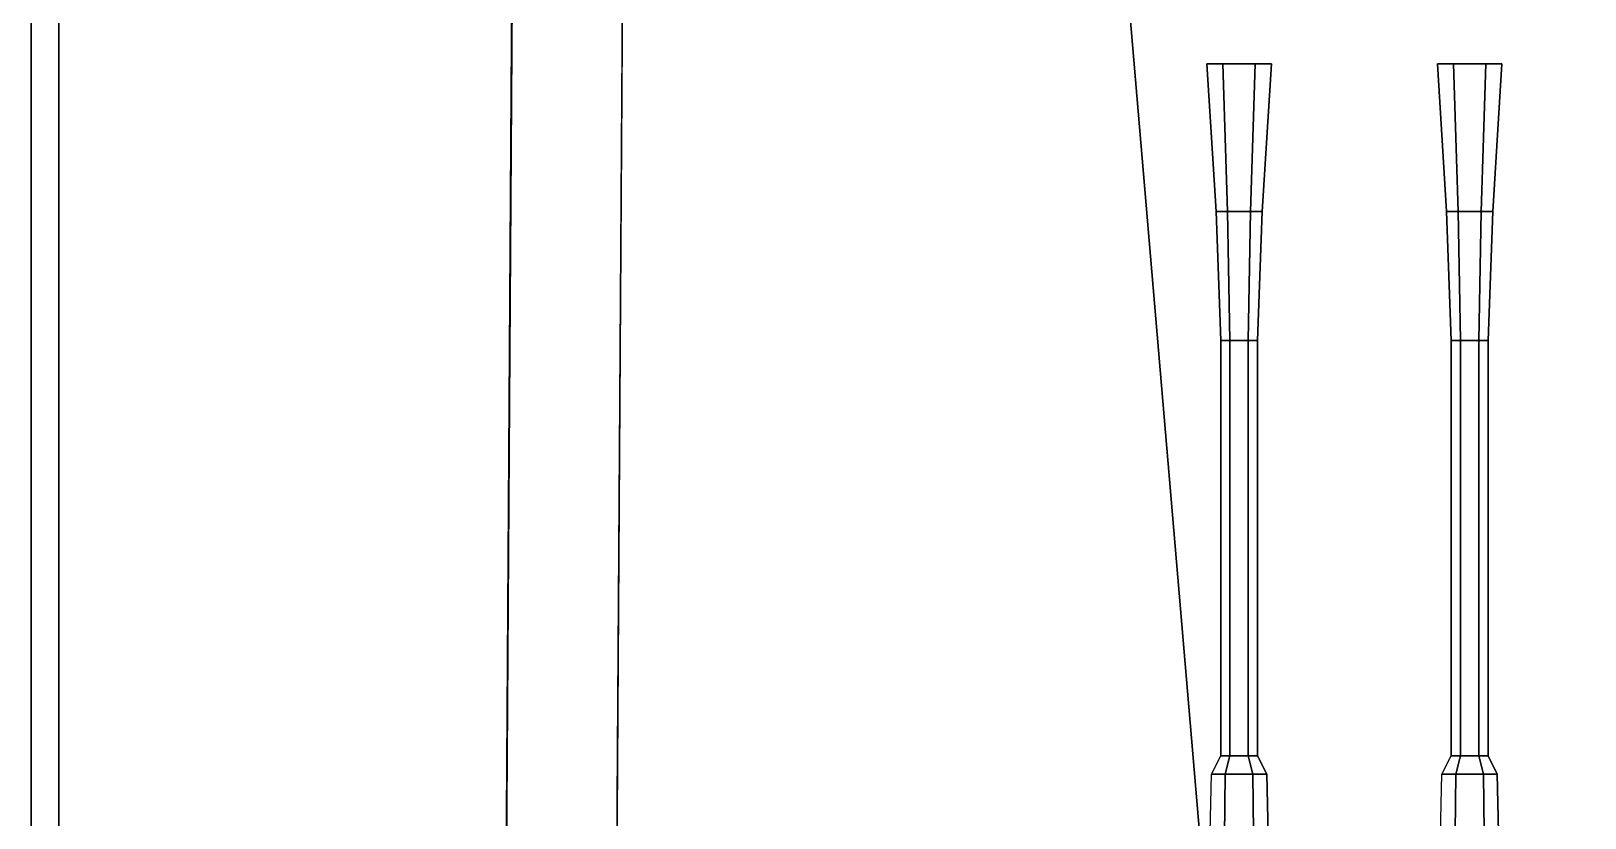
# Model space of a CAD drawing. Header units: millimetres. Extents: x -5 to 5, y -40 to 92.
# Drawn here: x -5.04 to -3.355, y -4.917 to -4.065 of the extents above; entities that cross this region are included whole.
import ezdxf

# ---------------------------------------------------------------- set-up
doc = ezdxf.new("R2010")
doc.units = ezdxf.units.MM
doc.layers.add('gun', color=1, linetype='Continuous')
doc.layers.add('sleeve', color=5, linetype='Continuous')

msp = doc.modelspace()

# ---------------------------------------------------------------- linework, layer by layer
for points in [[(-2.39, 12.2, -3.11), (-2.39, -21.2, -3.26), (-2.39, -21.2, -3.26), (-4.36, 1.97)], [(-4.36, 1.97), (-4.44, -10.4), (-4.56, -10.4, 2.47), (-4.48, 1.97, 2.47)], [(-4.36, 1.97), (-2.39, -21.2, -3.26), (-2.39, -21.2, -3.26), (-4.44, -10.4)], [(-4.5115, -2.99, 4.05), (-4.5115, -2.9, 2.47), (-4.5429, -7.75, 2.47), (-4.5429, -7.75, 4.4)], [(4.5429, -7.75, 4.48), (4.5115, -2.99, 4.48), (-4.5115, -2.99, 4.48), (-4.5429, -7.75, 4.48)], [(-4.5429, -7.75, 4.4), (-4.5115, -2.99, 4.4), (-4.5115, -2.99, 4.05), (-4.5429, -7.75, 4.4)], [(-5.04, -3.54, 4.48), (-5.04, -3.54, 4.4), (-5.04, -7.02, 4.4), (-5.04, -7.02, 4.48)], [(-4.5381, -7.02, 4.48), (-4.5151, -3.54, 4.48), (-5.04, -3.54, 4.48), (-5.04, -7.02, 4.48)], [(-5.04, -7.02, 4.4), (-5.04, -3.54, 4.4), (-4.5151, -3.54, 4.4), (-4.5381, -7.02, 4.4)], [(-5.04, -3.67, 4.99), (-5.04, -3.67, 4.48), (-5.04, -7.02, 4.48), (-5.04, -7.02, 4.99)], [(-5.01, -3.7, 4.99), (-5.04, -3.67, 4.99), (-5.04, -7.02, 4.99), (-5.01, -6.99, 4.99)], [(-5.01, -6.99, 4.99), (-5.01, -6.99, 4.48), (-5.01, -3.7, 4.48), (-5.01, -3.7, 4.99)]]:
    msp.add_3dface(points)
at = {"layer": 'gun'}
for points in [[(-3.765, -4.1, 5.26), (-3.695, -4.1, 5.26), (-3.7125, -4.1, 5.2297), (-3.7475, -4.1, 5.2297)], [(-3.7475, -4.1, 5.2903), (-3.7125, -4.1, 5.2903), (-3.695, -4.1, 5.26), (-3.765, -4.1, 5.26)], [(-3.7425, -4.26, 5.2383), (-3.755, -4.26, 5.26), (-3.765, -4.1, 5.26), (-3.7475, -4.1, 5.2297)], [(-3.755, -4.26, 5.26), (-3.7425, -4.26, 5.2817), (-3.7475, -4.1, 5.2903), (-3.765, -4.1, 5.26)], [(-3.7175, -4.26, 5.2383), (-3.7425, -4.26, 5.2383), (-3.7475, -4.1, 5.2297), (-3.7125, -4.1, 5.2297)], [(-3.7425, -4.26, 5.2817), (-3.7175, -4.26, 5.2817), (-3.7125, -4.1, 5.2903), (-3.7475, -4.1, 5.2903)], [(-3.705, -4.26, 5.26), (-3.7175, -4.26, 5.2383), (-3.7125, -4.1, 5.2297), (-3.695, -4.1, 5.26)], [(-3.7175, -4.26, 5.2817), (-3.705, -4.26, 5.26), (-3.695, -4.1, 5.26), (-3.7125, -4.1, 5.2903)], [(-3.515, -4.1, 5.26), (-3.445, -4.1, 5.26), (-3.4625, -4.1, 5.2297), (-3.4975, -4.1, 5.2297)], [(-3.4975, -4.1, 5.2903), (-3.4625, -4.1, 5.2903), (-3.445, -4.1, 5.26), (-3.515, -4.1, 5.26)], [(-3.4925, -4.26, 5.2383), (-3.505, -4.26, 5.26), (-3.515, -4.1, 5.26), (-3.4975, -4.1, 5.2297)], [(-3.505, -4.26, 5.26), (-3.4925, -4.26, 5.2817), (-3.4975, -4.1, 5.2903), (-3.515, -4.1, 5.26)], [(-3.4675, -4.26, 5.2383), (-3.4925, -4.26, 5.2383), (-3.4975, -4.1, 5.2297), (-3.4625, -4.1, 5.2297)], [(-3.4925, -4.26, 5.2817), (-3.4675, -4.26, 5.2817), (-3.4625, -4.1, 5.2903), (-3.4975, -4.1, 5.2903)], [(-3.455, -4.26, 5.26), (-3.4675, -4.26, 5.2383), (-3.4625, -4.1, 5.2297), (-3.445, -4.1, 5.26)], [(-3.4675, -4.26, 5.2817), (-3.455, -4.26, 5.26), (-3.445, -4.1, 5.26), (-3.4625, -4.1, 5.2903)], [(-3.74, -4.4, 5.2427), (-3.75, -4.4, 5.26), (-3.755, -4.26, 5.26), (-3.7425, -4.26, 5.2383)], [(-3.75, -4.4, 5.26), (-3.74, -4.4, 5.2773), (-3.7425, -4.26, 5.2817), (-3.755, -4.26, 5.26)], [(-3.72, -4.4, 5.2427), (-3.74, -4.4, 5.2427), (-3.7425, -4.26, 5.2383), (-3.7175, -4.26, 5.2383)], [(-3.74, -4.4, 5.2773), (-3.72, -4.4, 5.2773), (-3.7175, -4.26, 5.2817), (-3.7425, -4.26, 5.2817)], [(-3.71, -4.4, 5.26), (-3.72, -4.4, 5.2427), (-3.7175, -4.26, 5.2383), (-3.705, -4.26, 5.26)], [(-3.72, -4.4, 5.2773), (-3.71, -4.4, 5.26), (-3.705, -4.26, 5.26), (-3.7175, -4.26, 5.2817)], [(-3.49, -4.4, 5.2427), (-3.5, -4.4, 5.26), (-3.505, -4.26, 5.26), (-3.4925, -4.26, 5.2383)], [(-3.5, -4.4, 5.26), (-3.49, -4.4, 5.2773), (-3.4925, -4.26, 5.2817), (-3.505, -4.26, 5.26)], [(-3.47, -4.4, 5.2427), (-3.49, -4.4, 5.2427), (-3.4925, -4.26, 5.2383), (-3.4675, -4.26, 5.2383)], [(-3.49, -4.4, 5.2773), (-3.47, -4.4, 5.2773), (-3.4675, -4.26, 5.2817), (-3.4925, -4.26, 5.2817)], [(-3.46, -4.4, 5.26), (-3.47, -4.4, 5.2427), (-3.4675, -4.26, 5.2383), (-3.455, -4.26, 5.26)], [(-3.47, -4.4, 5.2773), (-3.46, -4.4, 5.26), (-3.455, -4.26, 5.26), (-3.4675, -4.26, 5.2817)], [(-3.74, -4.85, 5.2427), (-3.75, -4.85, 5.26), (-3.75, -4.4, 5.26), (-3.74, -4.4, 5.2427)], [(-3.75, -4.85, 5.26), (-3.74, -4.85, 5.2773), (-3.74, -4.4, 5.2773), (-3.75, -4.4, 5.26)], [(-3.72, -4.85, 5.2427), (-3.74, -4.85, 5.2427), (-3.74, -4.4, 5.2427), (-3.72, -4.4, 5.2427)], [(-3.74, -4.85, 5.2773), (-3.72, -4.85, 5.2773), (-3.72, -4.4, 5.2773), (-3.74, -4.4, 5.2773)], [(-3.71, -4.85, 5.26), (-3.72, -4.85, 5.2427), (-3.72, -4.4, 5.2427), (-3.71, -4.4, 5.26)], [(-3.72, -4.85, 5.2773), (-3.71, -4.85, 5.26), (-3.71, -4.4, 5.26), (-3.72, -4.4, 5.2773)], [(-3.49, -4.85, 5.2427), (-3.5, -4.85, 5.26), (-3.5, -4.4, 5.26), (-3.49, -4.4, 5.2427)], [(-3.5, -4.85, 5.26), (-3.49, -4.85, 5.2773), (-3.49, -4.4, 5.2773), (-3.5, -4.4, 5.26)], [(-3.47, -4.85, 5.2427), (-3.49, -4.85, 5.2427), (-3.49, -4.4, 5.2427), (-3.47, -4.4, 5.2427)], [(-3.49, -4.85, 5.2773), (-3.47, -4.85, 5.2773), (-3.47, -4.4, 5.2773), (-3.49, -4.4, 5.2773)], [(-3.46, -4.85, 5.26), (-3.47, -4.85, 5.2427), (-3.47, -4.4, 5.2427), (-3.46, -4.4, 5.26)], [(-3.47, -4.85, 5.2773), (-3.46, -4.85, 5.26), (-3.46, -4.4, 5.26), (-3.47, -4.4, 5.2773)]]:
    msp.add_3dface(points, dxfattribs=at)

# ---------------------------------------------------------------- meshes
at = {"layer": 'sleeve'}
mesh = msp.add_polymesh((2, 6), dxfattribs=dict(at, n_close=True))
for k, corner in enumerate([(-3.75, -4.85, 5.26), (-3.74, -4.85, 5.2427), (-3.72, -4.85, 5.2427), (-3.71, -4.85, 5.26), (-3.72, -4.85, 5.2773), (-3.74, -4.85, 5.2773), (-3.76, -4.87, 5.26), (-3.745, -4.87, 5.234), (-3.715, -4.87, 5.234), (-3.7, -4.87, 5.26), (-3.715, -4.87, 5.286), (-3.745, -4.87, 5.286)]):
    mesh.set_mesh_vertex(divmod(k, 6), corner)
mesh = msp.add_polymesh((2, 6), dxfattribs=dict(at, n_close=True))
for k, corner in enumerate([(-3.5, -4.85, 5.26), (-3.49, -4.85, 5.2427), (-3.47, -4.85, 5.2427), (-3.46, -4.85, 5.26), (-3.47, -4.85, 5.2773), (-3.49, -4.85, 5.2773), (-3.51, -4.87, 5.26), (-3.495, -4.87, 5.234), (-3.465, -4.87, 5.234), (-3.45, -4.87, 5.26), (-3.465, -4.87, 5.286), (-3.495, -4.87, 5.286)]):
    mesh.set_mesh_vertex(divmod(k, 6), corner)
mesh = msp.add_polymesh((2, 6), dxfattribs=dict(at, n_close=True))
for k, corner in enumerate([(-3.76, -4.87, 5.26), (-3.745, -4.87, 5.234), (-3.715, -4.87, 5.234), (-3.7, -4.87, 5.26), (-3.715, -4.87, 5.286), (-3.745, -4.87, 5.286), (-3.77, -5.31, 5.26), (-3.75, -5.31, 5.2254), (-3.71, -5.31, 5.2254), (-3.69, -5.31, 5.26), (-3.71, -5.31, 5.2946), (-3.75, -5.31, 5.2946)]):
    mesh.set_mesh_vertex(divmod(k, 6), corner)
mesh = msp.add_polymesh((2, 6), dxfattribs=dict(at, n_close=True))
for k, corner in enumerate([(-3.51, -4.87, 5.26), (-3.495, -4.87, 5.234), (-3.465, -4.87, 5.234), (-3.45, -4.87, 5.26), (-3.465, -4.87, 5.286), (-3.495, -4.87, 5.286), (-3.52, -5.31, 5.26), (-3.5, -5.31, 5.2254), (-3.46, -5.31, 5.2254), (-3.44, -5.31, 5.26), (-3.46, -5.31, 5.2946), (-3.5, -5.31, 5.2946)]):
    mesh.set_mesh_vertex(divmod(k, 6), corner)

doc.saveas('drawing.dxf')
